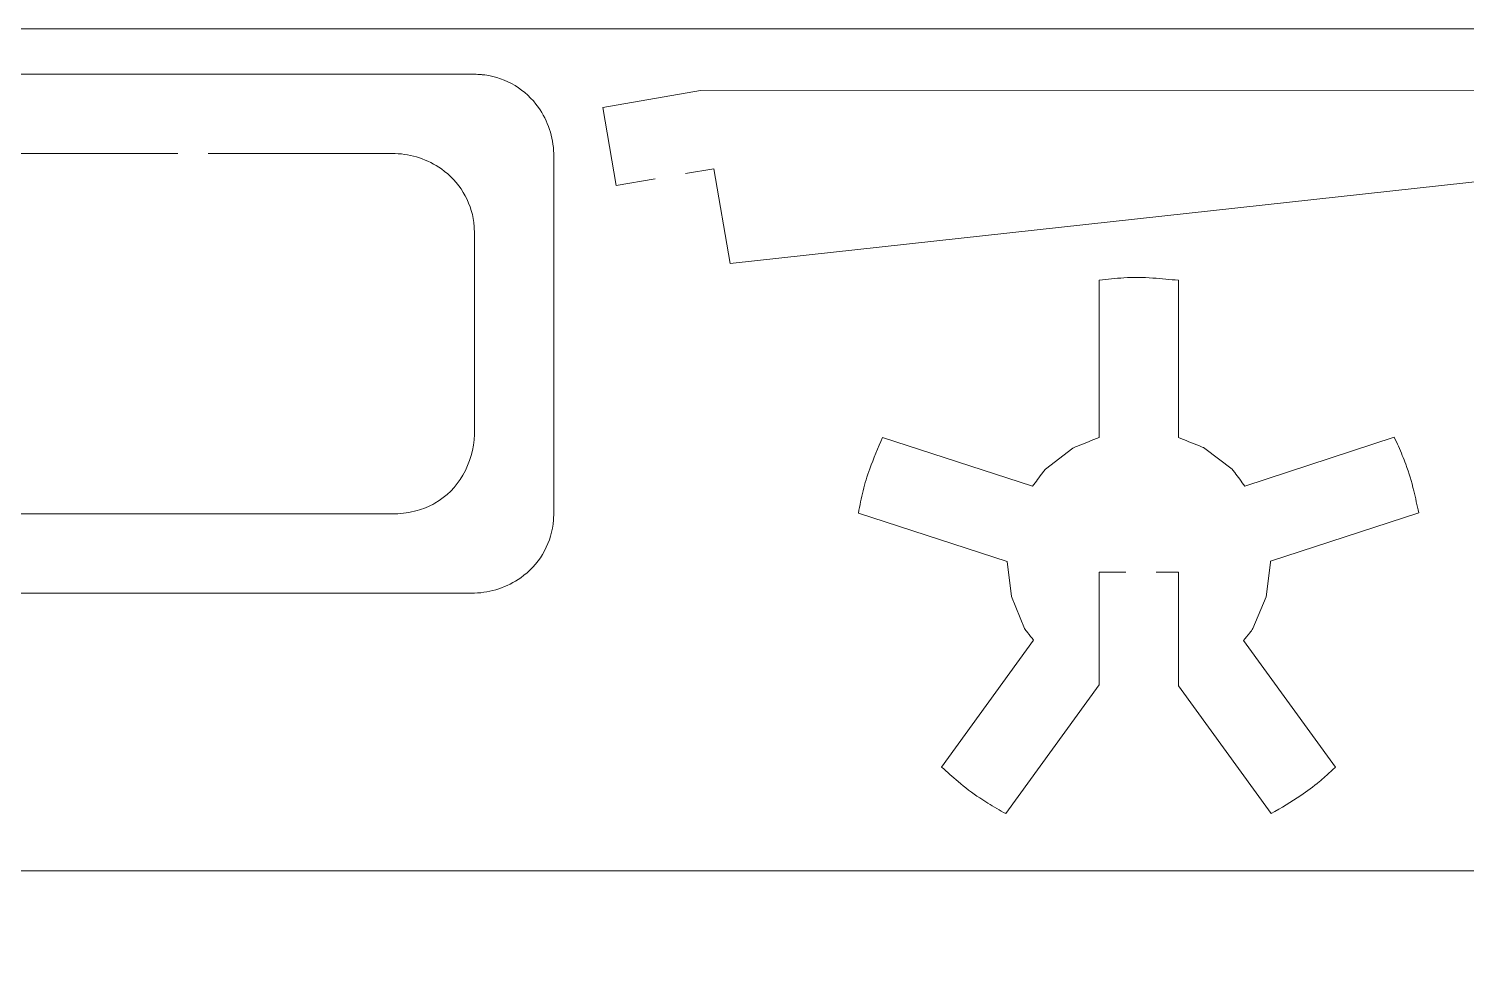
# Model space of a CAD drawing. Header units: centimetres. Extents: x -17.9 to 31.7, y -34.2 to -8.9.
# Drawn here: x 4.672 to 9.404, y -11.98 to -8.924 of the extents above; entities that cross this region are included whole.
import ezdxf

# ---------------------------------------------------------------- set-up
doc = ezdxf.new("R2010")
doc.units = ezdxf.units.CM
doc.header["$MEASUREMENT"] = 0
doc.layers.add('Layer 1', color=7, linetype='Continuous')

msp = doc.modelspace()

# ---------------------------------------------------------------- linework, layer by layer
at = {"layer": 'Layer 1', "color": 250, "lineweight": 20}
msp.add_open_spline([(31.68436, -8.92394), (31.68436, -8.92394), (-17.90561, -8.92394), (-17.90561, -8.92394)], degree=3, dxfattribs=at)
at = {"layer": 'Layer 1', "color": 250, "lineweight": 9}
for points, knots in [([(0.86884, -10.78128), (0.86884, -10.78128), (0.86875, -11.75705), (0.86875, -11.75705), (0.86875, -11.75705), (0.86875, -11.75705), (1.12952, -11.75707), (1.12952, -11.75707), (1.12952, -11.75707), (1.12952, -11.75707), (1.12978, -10.78136), (1.12978, -10.78136), (1.12978, -10.78136), (1.12978, -10.78136), (4.02606, -10.78129), (4.02606, -10.78129), (4.02606, -10.78129), (4.02606, -10.78129), (4.02623, -11.75707), (4.02623, -11.75707), (4.02623, -11.75707), (4.02623, -11.75707), (4.28699, -11.75705), (4.28699, -11.75705), (4.28699, -11.75705), (4.28699, -11.75705), (4.2869, -10.78128), (4.2869, -10.78128), (4.2869, -10.78128), (4.2869, -10.78128), (6.1395, -10.7813), (6.1395, -10.7813), (6.1395, -10.7813), (6.19402, -10.77953), (6.24683, -10.76188), (6.29149, -10.73055), (6.29149, -10.73055), (6.35017, -10.68936), (6.38889, -10.62547), (6.39825, -10.55439), (6.39825, -10.55439), (6.39825, -10.55062), (6.39937, -10.54685), (6.39937, -10.54306), (6.39937, -10.54306), (6.39937, -10.53548), (6.40048, -10.52791), (6.40048, -10.52032), (6.40048, -10.52032), (6.40048, -10.52032), (6.40048, -9.33468), (6.40048, -9.33468), (6.40048, -9.33468), (6.39871, -9.28017), (6.38106, -9.22735), (6.34973, -9.1827), (6.34973, -9.1827), (6.30855, -9.12402), (6.24464, -9.0853), (6.17357, -9.07594), (6.17357, -9.07594), (6.16981, -9.07544), (6.16603, -9.07508), (6.16224, -9.07482), (6.16224, -9.07482), (6.15467, -9.07433), (6.14709, -9.07395), (6.1395, -9.0737), (6.1395, -9.0737), (6.1395, -9.0737), (-0.98376, -9.0737), (-0.98376, -9.0737), (-0.98376, -9.0737), (-1.03828, -9.07549), (-1.0911, -9.09314), (-1.13575, -9.12447), (-1.13575, -9.12447), (-1.19443, -9.16565), (-1.23316, -9.22955), (-1.24251, -9.30063), (-1.24251, -9.30063), (-1.24251, -9.30439), (-1.24363, -9.30817), (-1.24363, -9.31196), (-1.24363, -9.31196), (-1.24363, -9.31953), (-1.24475, -9.32711), (-1.24475, -9.33469), (-1.24475, -9.33469), (-1.24475, -9.33469), (-1.24474, -10.52032), (-1.24474, -10.52032), (-1.24474, -10.52032), (-1.24295, -10.57484), (-1.22532, -10.62766), (-1.19398, -10.67232), (-1.19398, -10.67232), (-1.15279, -10.73098), (-1.08889, -10.76972), (-1.01782, -10.77908), (-1.01782, -10.77908), (-1.01406, -10.77956), (-1.01028, -10.77995), (-1.00649, -10.78019), (-1.00649, -10.78019), (-0.99892, -10.78069), (-0.99134, -10.78106), (-0.98376, -10.78131), (-0.98376, -10.78131), (-0.98376, -10.78131), (0.86884, -10.78128), (0.86884, -10.78128)], [0, 0, 0, 0, 0.0344828, 0.0344828, 0.0344828, 0.0344828, 0.0689655, 0.0689655, 0.0689655, 0.0689655, 0.1034483, 0.1034483, 0.1034483, 0.1034483, 0.137931, 0.137931, 0.137931, 0.137931, 0.1724138, 0.1724138, 0.1724138, 0.1724138, 0.2068966, 0.2068966, 0.2068966, 0.2068966, 0.2413793, 0.2413793, 0.2413793, 0.2413793, 0.2758621, 0.2758621, 0.2758621, 0.2758621, 0.3103448, 0.3103448, 0.3103448, 0.3103448, 0.3448276, 0.3448276, 0.3448276, 0.3448276, 0.3793103, 0.3793103, 0.3793103, 0.3793103, 0.4137931, 0.4137931, 0.4137931, 0.4137931, 0.4482759, 0.4482759, 0.4482759, 0.4482759, 0.4827586, 0.4827586, 0.4827586, 0.4827586, 0.5172414, 0.5172414, 0.5172414, 0.5172414, 0.5517241, 0.5517241, 0.5517241, 0.5517241, 0.5862069, 0.5862069, 0.5862069, 0.5862069, 0.6206897, 0.6206897, 0.6206897, 0.6206897, 0.6551724, 0.6551724, 0.6551724, 0.6551724, 0.6896552, 0.6896552, 0.6896552, 0.6896552, 0.7241379, 0.7241379, 0.7241379, 0.7241379, 0.7586207, 0.7586207, 0.7586207, 0.7586207, 0.7931034, 0.7931034, 0.7931034, 0.7931034, 0.8275862, 0.8275862, 0.8275862, 0.8275862, 0.862069, 0.862069, 0.862069, 0.862069, 0.8965517, 0.8965517, 0.8965517, 0.8965517, 0.9310345, 0.9310345, 0.9310345, 0.9310345, 1, 1, 1, 1]), ([(6.88294, -9.12746), (6.88294, -9.12746), (6.56149, -9.1831), (6.56149, -9.1831), (6.56149, -9.1831), (6.56149, -9.1831), (6.606, -9.44027), (6.606, -9.44027), (6.606, -9.44027), (6.606, -9.44027), (6.73419, -9.41807), (6.73419, -9.41807)], [0, 0, 0, 0, 0.25, 0.25, 0.25, 0.25, 0.5, 0.5, 0.5, 0.5, 1, 1, 1, 1]), ([(6.83419, -9.40076), (6.83419, -9.40076), (6.92745, -9.38461), (6.92745, -9.38461), (6.92745, -9.38461), (6.92745, -9.38461), (6.98149, -9.69673), (6.98149, -9.69673), (6.98149, -9.69673), (6.98149, -9.69673), (12.16404, -9.12851), (12.16404, -9.12851), (12.16404, -9.12851), (12.16404, -9.12851), (6.88294, -9.12746), (6.88294, -9.12746)], [0, 0, 0, 0, 0.2, 0.2, 0.2, 0.2, 0.4, 0.4, 0.4, 0.4, 0.6, 0.6, 0.6, 0.6, 1, 1, 1, 1]), ([(6.00901, -10.48536), (5.99058, -10.49599), (5.97084, -10.50416), (5.9503, -10.50967), (5.9503, -10.50967), (5.92685, -10.51595), (5.90277, -10.51953), (5.87851, -10.52032), (5.87851, -10.52032), (5.87851, -10.52032), (4.5479, -10.52031), (4.5479, -10.52031), (4.5479, -10.52031), (4.49337, -10.51853), (4.44055, -10.50089), (4.39591, -10.46956), (4.39591, -10.46956), (4.33723, -10.42836), (4.2985, -10.36448), (4.28914, -10.2934), (4.28914, -10.2934), (4.28914, -10.28963), (4.28803, -10.28586), (4.28803, -10.28207), (4.28803, -10.28207), (4.28803, -10.27449), (4.2869, -10.26692), (4.2869, -10.25933), (4.2869, -10.25933), (4.2869, -10.25933), (4.2869, -9.59567), (4.2869, -9.59567), (4.2869, -9.59567), (4.2887, -9.54114), (4.30633, -9.48834), (4.33767, -9.44369), (4.33767, -9.44369), (4.37886, -9.38501), (4.44276, -9.34628), (4.51383, -9.33692), (4.51383, -9.33692), (4.5176, -9.33642), (4.52137, -9.33605), (4.52516, -9.33581), (4.52516, -9.33581), (4.53273, -9.33531), (4.54031, -9.33494), (4.5479, -9.33468), (4.5479, -9.33468), (4.5479, -9.33468), (5.1632, -9.33468), (5.1632, -9.33468)], [0, 0, 0, 0, 0.0714286, 0.0714286, 0.0714286, 0.0714286, 0.1428571, 0.1428571, 0.1428571, 0.1428571, 0.2142857, 0.2142857, 0.2142857, 0.2142857, 0.2857143, 0.2857143, 0.2857143, 0.2857143, 0.3571429, 0.3571429, 0.3571429, 0.3571429, 0.4285714, 0.4285714, 0.4285714, 0.4285714, 0.5, 0.5, 0.5, 0.5, 0.5714286, 0.5714286, 0.5714286, 0.5714286, 0.6428571, 0.6428571, 0.6428571, 0.6428571, 0.7142857, 0.7142857, 0.7142857, 0.7142857, 0.7857143, 0.7857143, 0.7857143, 0.7857143, 0.8571429, 0.8571429, 0.8571429, 0.8571429, 1, 1, 1, 1]), ([(5.2632, -9.33468), (5.2632, -9.33468), (5.87852, -9.33468), (5.87852, -9.33468), (5.87852, -9.33468), (5.93303, -9.33648), (5.98586, -9.35412), (6.03051, -9.38546), (6.03051, -9.38546), (6.08919, -9.42663), (6.12791, -9.49054), (6.13726, -9.56162), (6.13726, -9.56162), (6.13726, -9.56536), (6.13838, -9.56915), (6.13838, -9.57294), (6.13838, -9.57294), (6.13838, -9.58051), (6.1395, -9.58809), (6.1395, -9.59568), (6.1395, -9.59568), (6.1395, -9.59568), (6.13951, -10.25933), (6.13951, -10.25933), (6.13951, -10.25933), (6.13796, -10.30637), (6.12484, -10.3523), (6.10132, -10.39305), (6.10132, -10.39305), (6.07918, -10.43139), (6.04734, -10.46322), (6.009, -10.48536)], [0, 0, 0, 0, 0.1111111, 0.1111111, 0.1111111, 0.1111111, 0.2222222, 0.2222222, 0.2222222, 0.2222222, 0.3333333, 0.3333333, 0.3333333, 0.3333333, 0.4444444, 0.4444444, 0.4444444, 0.4444444, 0.5555556, 0.5555556, 0.5555556, 0.5555556, 0.6666667, 0.6666667, 0.6666667, 0.6666667, 0.7777778, 0.7777778, 0.7777778, 0.7777778, 1, 1, 1, 1]), ([(8.38349, -10.71266), (8.38349, -10.71266), (8.45648, -10.71266), (8.45648, -10.71266), (8.45648, -10.71266), (8.45648, -10.71266), (8.45648, -11.08645), (8.45648, -11.08645), (8.45648, -11.08645), (8.45648, -11.08645), (8.76207, -11.50706), (8.76207, -11.50706), (8.76207, -11.50706), (8.79527, -11.48828), (8.82776, -11.46831), (8.8595, -11.44715), (8.8595, -11.44715), (8.88066, -11.43305), (8.90102, -11.41779), (8.92049, -11.40145), (8.92049, -11.40145), (8.92958, -11.39383), (8.93846, -11.38599), (8.94716, -11.37794), (8.94716, -11.37794), (8.95588, -11.36989), (8.96463, -11.36191), (8.97346, -11.35401), (8.97346, -11.35401), (8.97346, -11.35401), (8.67095, -10.93762), (8.67095, -10.93762), (8.67095, -10.93762), (8.67761, -10.92896), (8.68446, -10.92046), (8.69151, -10.91211), (8.69151, -10.91211), (8.69532, -10.9076), (8.69871, -10.90277), (8.70166, -10.89767), (8.70166, -10.89767), (8.70166, -10.89767), (8.74508, -10.79302), (8.74508, -10.79302), (8.74508, -10.79302), (8.74508, -10.79302), (8.75993, -10.68072), (8.75993, -10.68072), (8.75993, -10.68072), (8.75993, -10.68072), (8.75969, -10.67836), (8.75969, -10.67836), (8.75969, -10.67836), (8.75969, -10.67836), (8.7593, -10.67601), (8.7593, -10.67601), (8.7593, -10.67601), (8.7593, -10.67601), (9.24754, -10.51664), (9.24754, -10.51664), (9.24754, -10.51664), (9.24241, -10.49246), (9.23697, -10.46835), (9.23127, -10.44429), (9.23127, -10.44429), (9.22425, -10.41464), (9.21546, -10.38544), (9.20499, -10.35684), (9.20499, -10.35684), (9.20146, -10.34716), (9.19765, -10.33759), (9.19361, -10.32812), (9.19361, -10.32812), (9.18507, -10.30808), (9.17627, -10.28814), (9.16722, -10.26832), (9.16722, -10.26832), (9.16722, -10.26832), (8.67524, -10.42891), (8.67524, -10.42891), (8.67524, -10.42891), (8.66398, -10.41421), (8.65289, -10.39937), (8.64202, -10.38438), (8.64202, -10.38438), (8.63931, -10.38063), (8.63628, -10.3771), (8.633, -10.37381), (8.633, -10.37381), (8.633, -10.37381), (8.54318, -10.3048), (8.54318, -10.3048), (8.54318, -10.3048), (8.53774, -10.30165), (8.53205, -10.29895), (8.52619, -10.2967), (8.52619, -10.2967), (8.5028, -10.28769), (8.4795, -10.27839), (8.45634, -10.26878), (8.45634, -10.26878), (8.45634, -10.26878), (8.45661, -9.75168), (8.45661, -9.75168), (8.45661, -9.75168), (8.42865, -9.74897), (8.40065, -9.74655), (8.37262, -9.74442), (8.37262, -9.74442), (8.34074, -9.74199), (8.30872, -9.74175), (8.27679, -9.74368), (8.27679, -9.74368), (8.26334, -9.74449), (8.24989, -9.74566), (8.2365, -9.74719), (8.2365, -9.74719), (8.22311, -9.74871), (8.20968, -9.75012), (8.19625, -9.75141), (8.19625, -9.75141), (8.19625, -9.75141), (8.19574, -10.26878), (8.19574, -10.26878), (8.19574, -10.26878), (8.17267, -10.27831), (8.14947, -10.28756), (8.12615, -10.2965), (8.12615, -10.2965), (8.12032, -10.29873), (8.11465, -10.30143), (8.10923, -10.30455), (8.10923, -10.30455), (8.10923, -10.30455), (8.01933, -10.37346), (8.01933, -10.37346), (8.01933, -10.37346), (8.01597, -10.37681), (8.01289, -10.38042), (8.0101, -10.38425), (8.0101, -10.38425), (7.99897, -10.39955), (7.98763, -10.41471), (7.9761, -10.42972), (7.9761, -10.42972), (7.9761, -10.42972), (7.48303, -10.26929), (7.48303, -10.26929), (7.48303, -10.26929), (7.46762, -10.30319), (7.45344, -10.33763), (7.44058, -10.37257), (7.44058, -10.37257), (7.43195, -10.396), (7.42461, -10.4199), (7.41861, -10.44413), (7.41861, -10.44413), (7.4156, -10.45631), (7.41289, -10.46856), (7.4105, -10.48087), (7.4105, -10.48087), (7.40812, -10.49317), (7.40563, -10.50546), (7.40304, -10.51772), (7.40304, -10.51772), (7.40304, -10.51772), (7.89248, -10.67696), (7.89248, -10.67696), (7.89248, -10.67696), (7.89248, -10.67696), (7.90677, -10.79254), (7.90677, -10.79254), (7.90677, -10.79254), (7.90677, -10.79254), (7.95007, -10.89722), (7.95007, -10.89722), (7.95007, -10.89722), (7.95294, -10.9022), (7.95623, -10.90692), (7.95993, -10.91132), (7.95993, -10.91132), (7.96679, -10.91945), (7.97345, -10.92776), (7.97993, -10.93621), (7.97993, -10.93621), (7.97993, -10.93621), (7.67727, -11.35399), (7.67727, -11.35399)], [0, 0, 0, 0, 0.0208333, 0.0208333, 0.0208333, 0.0208333, 0.0416667, 0.0416667, 0.0416667, 0.0416667, 0.0625, 0.0625, 0.0625, 0.0625, 0.0833333, 0.0833333, 0.0833333, 0.0833333, 0.1041667, 0.1041667, 0.1041667, 0.1041667, 0.125, 0.125, 0.125, 0.125, 0.1458333, 0.1458333, 0.1458333, 0.1458333, 0.1666667, 0.1666667, 0.1666667, 0.1666667, 0.1875, 0.1875, 0.1875, 0.1875, 0.2083333, 0.2083333, 0.2083333, 0.2083333, 0.2291667, 0.2291667, 0.2291667, 0.2291667, 0.25, 0.25, 0.25, 0.25, 0.2708333, 0.2708333, 0.2708333, 0.2708333, 0.2916667, 0.2916667, 0.2916667, 0.2916667, 0.3125, 0.3125, 0.3125, 0.3125, 0.3333333, 0.3333333, 0.3333333, 0.3333333, 0.3541667, 0.3541667, 0.3541667, 0.3541667, 0.375, 0.375, 0.375, 0.375, 0.3958333, 0.3958333, 0.3958333, 0.3958333, 0.4166667, 0.4166667, 0.4166667, 0.4166667, 0.4375, 0.4375, 0.4375, 0.4375, 0.4583333, 0.4583333, 0.4583333, 0.4583333, 0.4791667, 0.4791667, 0.4791667, 0.4791667, 0.5, 0.5, 0.5, 0.5, 0.5208333, 0.5208333, 0.5208333, 0.5208333, 0.5416667, 0.5416667, 0.5416667, 0.5416667, 0.5625, 0.5625, 0.5625, 0.5625, 0.5833333, 0.5833333, 0.5833333, 0.5833333, 0.6041667, 0.6041667, 0.6041667, 0.6041667, 0.625, 0.625, 0.625, 0.625, 0.6458333, 0.6458333, 0.6458333, 0.6458333, 0.6666667, 0.6666667, 0.6666667, 0.6666667, 0.6875, 0.6875, 0.6875, 0.6875, 0.7083333, 0.7083333, 0.7083333, 0.7083333, 0.7291667, 0.7291667, 0.7291667, 0.7291667, 0.75, 0.75, 0.75, 0.75, 0.7708333, 0.7708333, 0.7708333, 0.7708333, 0.7916667, 0.7916667, 0.7916667, 0.7916667, 0.8125, 0.8125, 0.8125, 0.8125, 0.8333333, 0.8333333, 0.8333333, 0.8333333, 0.8541667, 0.8541667, 0.8541667, 0.8541667, 0.875, 0.875, 0.875, 0.875, 0.8958333, 0.8958333, 0.8958333, 0.8958333, 0.9166667, 0.9166667, 0.9166667, 0.9166667, 0.9375, 0.9375, 0.9375, 0.9375, 0.9583333, 0.9583333, 0.9583333, 0.9583333, 1, 1, 1, 1]), ([(7.67727, -11.35399), (7.69514, -11.37), (7.71319, -11.3858), (7.73143, -11.40138), (7.73143, -11.40138), (7.75405, -11.42071), (7.77775, -11.43875), (7.80242, -11.45541), (7.80242, -11.45541), (7.81112, -11.46129), (7.81997, -11.46692), (7.82898, -11.47232), (7.82898, -11.47232), (7.84874, -11.48413), (7.86862, -11.49571), (7.88865, -11.50704), (7.88865, -11.50704), (7.88865, -11.50704), (8.1955, -11.0835), (8.1955, -11.0835), (8.1955, -11.0835), (8.1955, -11.0835), (8.1955, -10.71266), (8.1955, -10.71266), (8.1955, -10.71266), (8.1955, -10.71266), (8.28349, -10.71266), (8.28349, -10.71266)], [0, 0, 0, 0, 0.125, 0.125, 0.125, 0.125, 0.25, 0.25, 0.25, 0.25, 0.375, 0.375, 0.375, 0.375, 0.5, 0.5, 0.5, 0.5, 0.625, 0.625, 0.625, 0.625, 0.75, 0.75, 0.75, 0.75, 1, 1, 1, 1]), ([(14.92365, -12.06779), (14.92365, -12.06779), (14.69056, -12.0678), (14.69056, -12.0678), (14.69056, -12.0678), (14.69056, -12.0678), (14.25796, -13.30314), (14.25796, -13.30314), (14.25796, -13.30314), (14.25796, -13.30314), (13.5413, -13.77815), (13.5413, -13.77815), (13.5413, -13.77815), (13.5413, -13.77815), (11.39166, -13.77815), (11.39166, -13.77815), (11.39166, -13.77815), (11.39166, -13.77815), (10.67504, -13.30315), (10.67504, -13.30315), (10.67504, -13.30315), (10.67504, -13.30315), (10.11191, -11.6952), (10.11191, -11.6952), (10.11191, -11.6952), (10.11191, -11.6952), (4.50701, -11.6952), (4.50701, -11.6952), (4.50701, -11.6952), (4.50701, -11.6952), (3.94392, -13.30314), (3.94392, -13.30314), (3.94392, -13.30314), (3.94392, -13.30314), (3.22725, -13.77815), (3.22725, -13.77815), (3.22725, -13.77815), (3.22725, -13.77815), (2.07983, -13.77815), (2.07983, -13.77815)], [0, 0, 0, 0, 0.0909091, 0.0909091, 0.0909091, 0.0909091, 0.1818182, 0.1818182, 0.1818182, 0.1818182, 0.2727273, 0.2727273, 0.2727273, 0.2727273, 0.3636364, 0.3636364, 0.3636364, 0.3636364, 0.4545455, 0.4545455, 0.4545455, 0.4545455, 0.5454545, 0.5454545, 0.5454545, 0.5454545, 0.6363636, 0.6363636, 0.6363636, 0.6363636, 0.7272727, 0.7272727, 0.7272727, 0.7272727, 0.8181818, 0.8181818, 0.8181818, 0.8181818, 1, 1, 1, 1])]:
    msp.add_open_spline(points, degree=3, knots=knots, dxfattribs=at)

doc.saveas('drawing.dxf')
